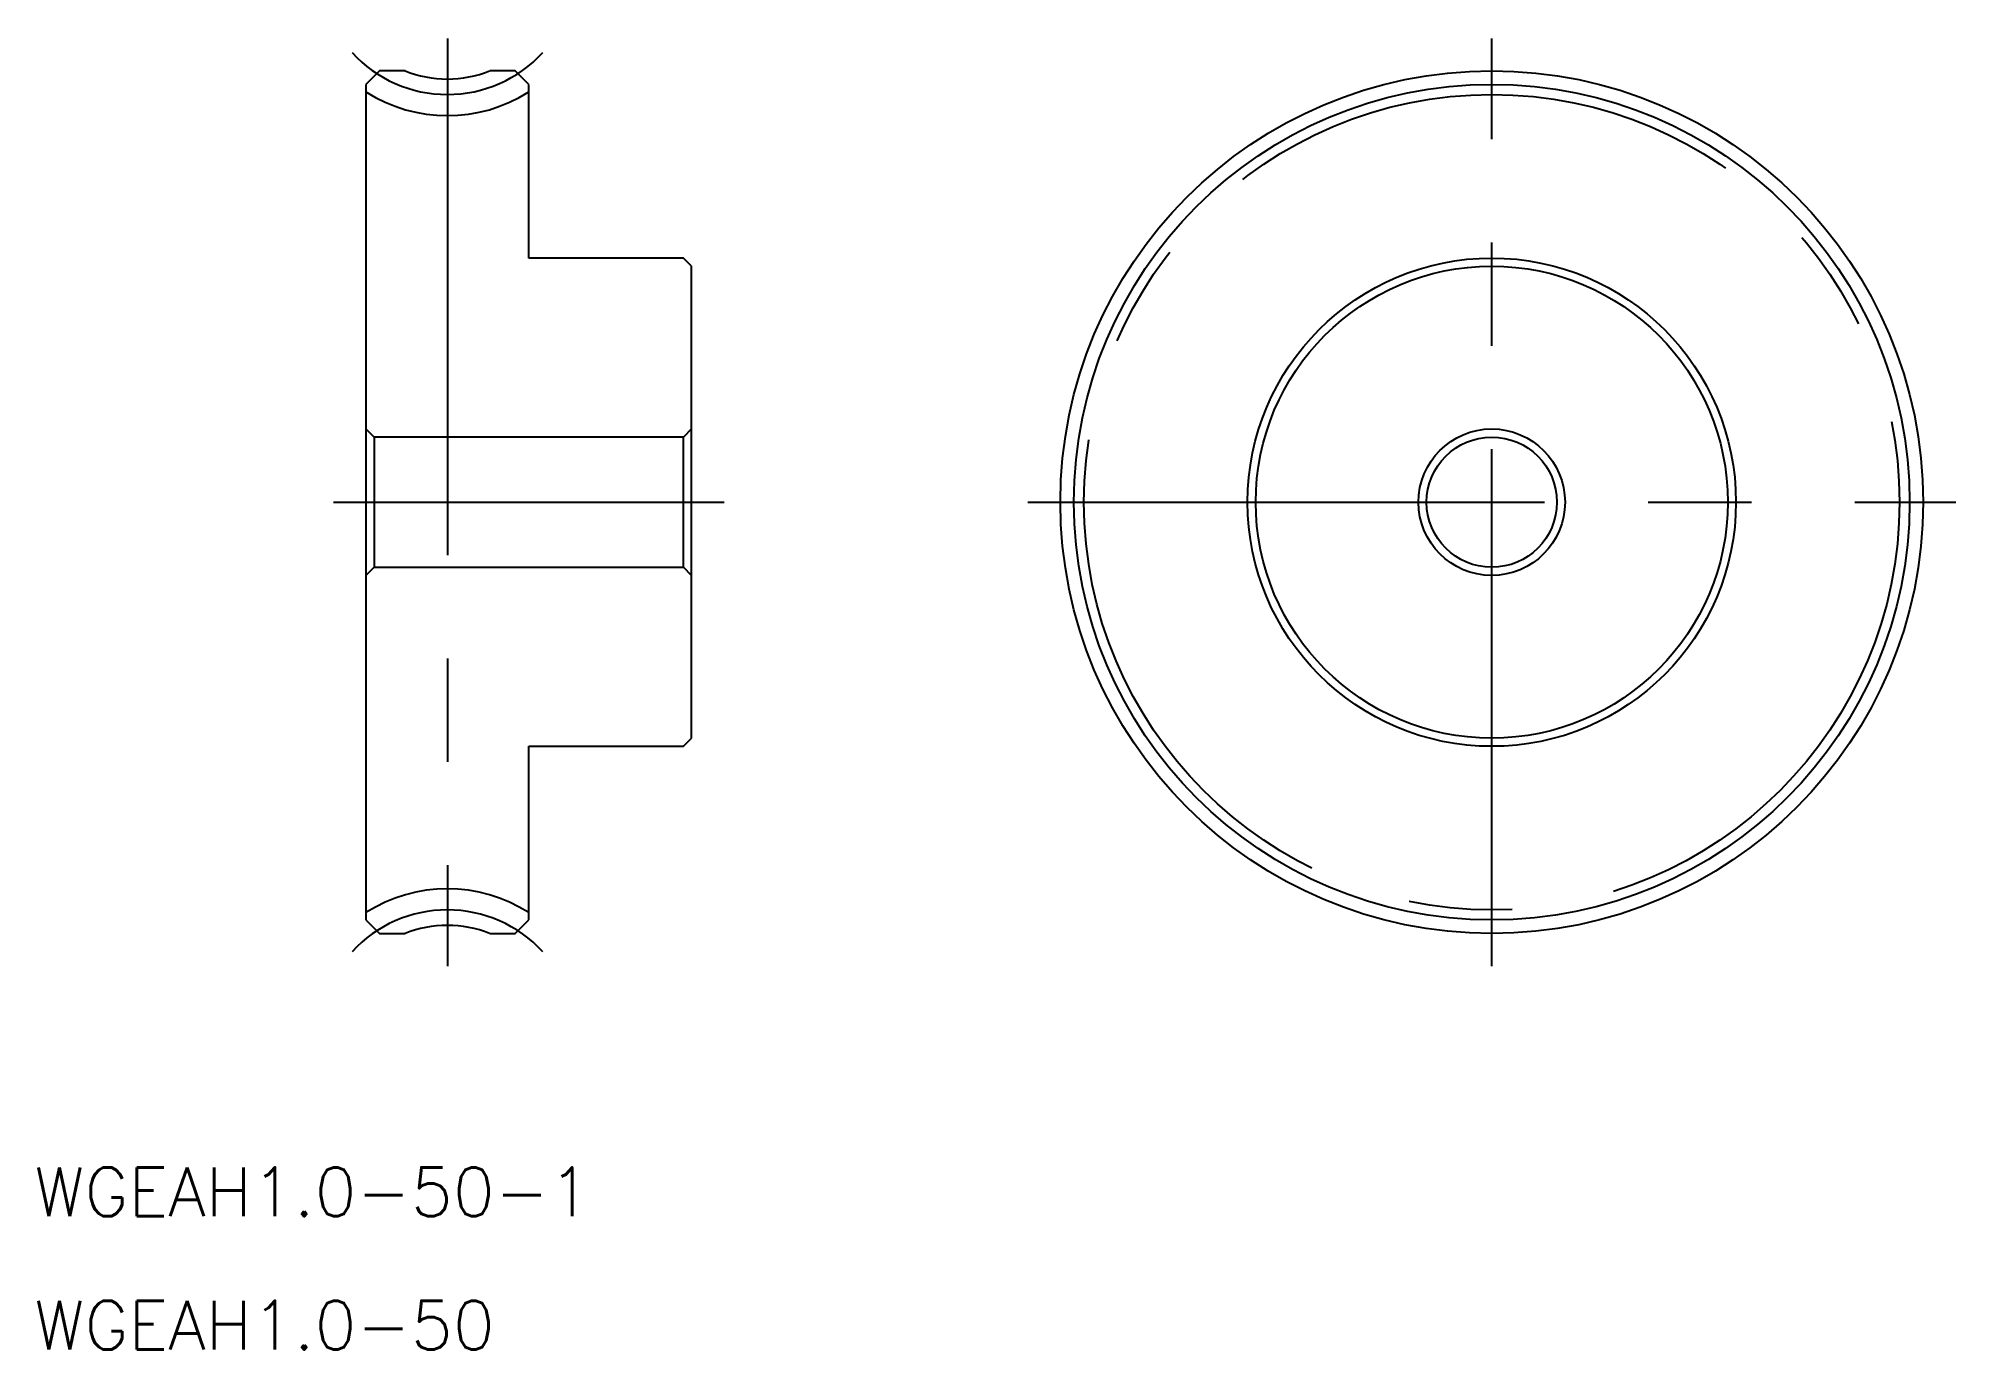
# Model space of a CAD drawing. Extents: x -20 to 98, y -52 to 29.
import ezdxf

# ---------------------------------------------------------------- set-up
doc = ezdxf.new("R2010")
doc.units = 0
doc.linetypes.add('CENTER', pattern=[50.8, 31.75, -6.35, 6.35, -6.35])
doc.layers.get('0').update_dxf_attribs({"linetype": 'CONTINUOUS'})
doc.layers.add('CENTER', color=1, linetype='CENTER')
doc.styles.get("Standard").update_dxf_attribs({"font": 'txt.shx', "height": 3, "bigfont": 'bigfont.shx'})

msp = doc.modelspace()

# ---------------------------------------------------------------- linework, layer by layer
at = {"color": 7, "linetype": 'CONTINUOUS'}
for p, q in [((0.83, 26.5), (0, 25.67)), ((2.4, 26.5), (0.83, 26.5)), ((9.17, 26.5), (7.6, 26.5)), ((10, 25.67), (9.17, 26.5)), ((0, 25.67), (0, -4.5)), ((10, 15), (10, 25.67)), ((19.5, 15), (10, 15)), ((20, 14.5), (19.5, 15)), ((20, -14.5), (20, 14.5)), ((0, 4.5), (0.5, 4)), ((0.5, 4), (0.5, -4)), ((19.5, 4), (0.5, 4)), ((20, 4.5), (19.5, 4)), ((19.5, -4), (19.5, 4)), ((0, -4.5), (0.5, -4)), ((0, -4.5), (0, -25.67)), ((0.5, -4), (19.5, -4)), ((20, -4.5), (19.5, -4)), ((10, -15), (19.5, -15)), ((10, -25.67), (10, -15)), ((19.5, -15), (20, -14.5)), ((0, -25.67), (0.83, -26.5)), ((9.17, -26.5), (10, -25.67)), ((0.83, -26.5), (2.4, -26.5)), ((7.6, -26.5), (9.17, -26.5))]:
    msp.add_line(p, q, dxfattribs=at)
for radius in [26.5, 25.67, 15, 14.5, 4.5, 4]:
    msp.add_circle((69.16, 0), radius, dxfattribs=at)
for centre, radius, start, end in [((5, 33), 7, 248.2132, 291.7868), ((5, 33), 9.25, 237.2796, 302.7204), ((5, -33), 9.25, 57.2796, 122.7204), ((5, -33), 7, 68.2132, 111.7868)]:
    msp.add_arc(centre, radius, start, end, dxfattribs=at)
at = {"layer": 'CENTER', "color": 1, "linetype": 'CENTER'}
for p, q in [((5, 28.5), (5, -28.5)), ((69.16, -28.5), (69.16, 28.5)), ((-2, 0), (22, 0)), ((40.66, 0), (97.66, 0))]:
    msp.add_line(p, q, dxfattribs=at)
msp.add_circle((69.16, 0), 25.05, dxfattribs=at)
for centre, start, end in [((5, 33), 222.564, 317.436), ((5, -33), 42.564, 137.436)]:
    msp.add_arc(centre, 7.95, start, end, dxfattribs=at)

# ---------------------------------------------------------------- texts
at = {"color": 7, "linetype": 'CONTINUOUS'}
for s, p in [('WGEAH1.0-50-1', (-20.38, -43.87)), ('WGEAH1.0-50', (-20.38, -52.07))]:
    msp.add_text(s, height=3, dxfattribs=at).set_placement(p)

doc.saveas('drawing.dxf')
